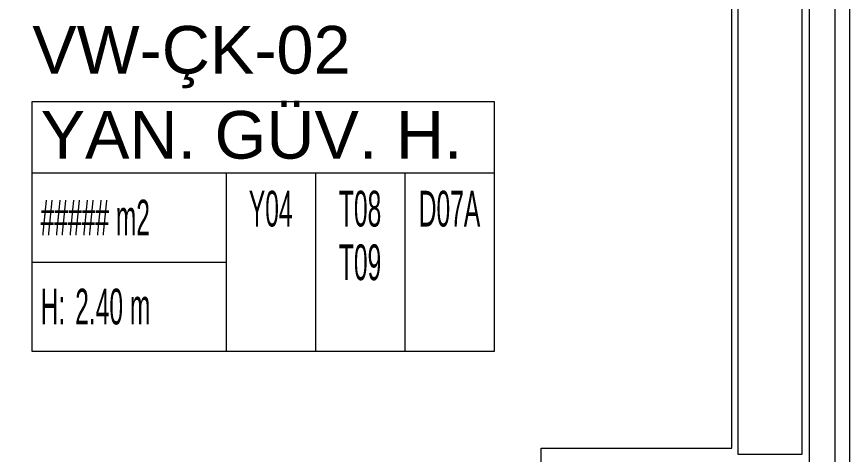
# Model space of a CAD drawing. Extents: x -1073 to 35213, y -1180 to 6950.
# Drawn here: x 31423.9 to 31685.8, y 392.5 to 530.3 of the extents above; entities that cross this region are included whole.
import ezdxf
from ezdxf.enums import TextEntityAlignment as Align

# ---------------------------------------------------------------- set-up
doc = ezdxf.new("R2010")
doc.units = 0
doc.header["$LTSCALE"] = 25
doc.layers.get('0').update_dxf_attribs({"color": 9, "lineweight": 9})
for name, color, linetype, lineweight in [('00', 9, 'Continuous', 9), ('10A', 9, 'Continuous', 9), ('14', 9, 'Continuous', 9), ('21_MAHAL', 9, 'Continuous', 9), ('33', 9, 'BATTING', 9)]:
    doc.layers.add(name, color=color, linetype=linetype, lineweight=lineweight)
doc.styles.add('Arial', font='arial.ttf', dxfattribs={"height": 2.5})
doc.styles.add('MuuM_TEXT-STANDART', font='ARIALN.TTF')
doc.linetypes.add('BATTING', pattern='A,0.0001,-0.1,[134,ltypeshp.shx,S=0.1,R=0,X=-0.1,Y=0],-0.2,[134,ltypeshp.shx,S=0.1,R=180,X=0.1,Y=0],-0.1', length=0.4001)

# ---------------------------------------------------------------- blocks, each defined once
blk = doc.blocks.new('0_roomno2')
blk.add_lwpolyline([(19.375, -10.5), (0, -10.5), (0, 0), (19.375, 0)], close=True)
for points in [[(0, -3), (19.375, -3)], [(8.125, -3), (8.125, -10.5)], [(11.875, -3), (11.875, -10.5)], [(15.625, -3), (15.625, -10.5)], [(0, -6.75), (8.125, -6.75)]]:
    blk.add_lwpolyline(points)
at = {"style": 'MuuM_TEXT-STANDART', "width": 0.6}
blk.add_text('H:', height=1.5, dxfattribs=at).set_placement((0.35, -8.608), align=Align.MIDDLE_LEFT)
at = {"style": 'Arial'}
blk.add_attdef('ODANO', (0, 1.17), '', height=2, dxfattribs=at)
blk.add_attdef('MEKANADI', text='', height=2, dxfattribs=at).set_placement((0.35, -3), align=Align.BOTTOM_LEFT)
at = {"style": 'MuuM_TEXT-STANDART', "width": 0.6}
for tag, p in [('YER01', (10, -4.5)), ('TAVAN01', (13.75, -4.5)), ('DUVAR01', (17.5, -4.5)), ('YER02', (10, -6.75)), ('TAVAN02', (13.75, -6.75)), ('DUVAR02', (17.5, -6.75)), ('YER03', (10, -9)), ('TAVAN03', (13.75, -9)), ('DUVAR03', (17.5, -9))]:
    blk.add_attdef(tag, text='', height=1.5, dxfattribs=at).set_placement(p, align=Align.MIDDLE_CENTER)
for tag, p in [('M2', (0.35, -4.875)), ('TEMIZTAVANYUKSEKLIGI', (1.8, -8.608))]:
    blk.add_attdef(tag, text='', height=1.5, dxfattribs=at).set_placement(p, align=Align.MIDDLE_LEFT)

msp = doc.modelspace()

# ---------------------------------------------------------------- linework, layer by layer
at = {"layer": '00'}
msp.add_lwpolyline([(31586.13, 757.5), (31670.84, 757.5), (31670.84, 392.5), (31650.84, 392.5), (31650.84, 742.5), (31586.13, 742.5)], close=True, dxfattribs=at)
at = {"layer": '10A'}
msp.add_lwpolyline([(31681.34, 306.75), (31681.34, 763.25), (31685.84, 763.25), (31685.84, 306.75), (31681.34, 306.75)], dxfattribs=at)
at = {"layer": '14'}
msp.add_lwpolyline([(31478.13, 744.5), (31478.13, 740.5), (31392.84, 740.5), (31392.84, 480.5), (31373.84, 480.5), (31373.84, 620.5), (31373.84, 620.5), (31373.84, 620.5), (30842.84, 620.5), (30842.84, 354.5), (31373.84, 354.5), (31373.84, 354.5), (31373.84, 354.5), (31373.84, 374.5), (31392.84, 374.5), (31392.84, 334.5), (31588.84, 334.5), (31588.84, 394.5), (31648.9, 394.5), (31648.84, 740.5), (31584.13, 740.5), (31584.13, 744.5)], dxfattribs=at)
at = {"layer": '33', "ltscale": 0.2}
msp.add_lwpolyline([(31477.63, 760), (30788.64, 760), (30788.64, 309.78), (31673.34, 309.78), (31673.34, 760), (31586.13, 760)], dxfattribs=at)

# ---------------------------------------------------------------- block references
at = {"layer": '21_MAHAL'}
ref = msp.add_blockref('0_roomno2', (31428.8, 503.59), dxfattribs=dict(at, xscale=7.5, yscale=7.5, zscale=7.5))
ref.add_attrib('ODANO', 'VW-ÇK-02', (31428.8, 512.36), dxfattribs={"layer": '0', "height": 15, "style": 'Arial'})
ref.add_attrib('MEKANADI', 'YAN. GÜV. H.', dxfattribs={"layer": '0', "height": 15, "style": 'Arial'}).set_placement((31431.42, 481.09), align=Align.BOTTOM_LEFT)
ref.add_attrib('M2', '##### m2', dxfattribs={"layer": '0', "height": 11.25, "style": 'MuuM_TEXT-STANDART', "width": 0.6}).set_placement((31431.42, 467.02), align=Align.MIDDLE_LEFT)
ref.add_attrib('TEMIZTAVANYUKSEKLIGI', '2.40 m', dxfattribs={"layer": '0', "height": 11.25, "style": 'MuuM_TEXT-STANDART', "width": 0.6}).set_placement((31442.3, 439.03), align=Align.MIDDLE_LEFT)
ref.add_attrib('YER01', 'Y04', dxfattribs={"layer": '0', "height": 11.25, "style": 'MuuM_TEXT-STANDART', "width": 0.6}).set_placement((31503.8, 469.84), align=Align.MIDDLE_CENTER)
ref.add_attrib('TAVAN01', 'T08', dxfattribs={"layer": '0', "height": 11.25, "style": 'MuuM_TEXT-STANDART', "width": 0.6}).set_placement((31531.92, 469.84), align=Align.MIDDLE_CENTER)
ref.add_attrib('DUVAR01', 'D07A', dxfattribs={"layer": '0', "height": 11.25, "style": 'MuuM_TEXT-STANDART', "width": 0.6}).set_placement((31560.05, 469.84), align=Align.MIDDLE_CENTER)
ref.add_attrib('TAVAN02', 'T09', dxfattribs={"layer": '0', "height": 11.25, "style": 'MuuM_TEXT-STANDART', "width": 0.6}).set_placement((31531.92, 452.96), align=Align.MIDDLE_CENTER)

doc.saveas('drawing.dxf')
